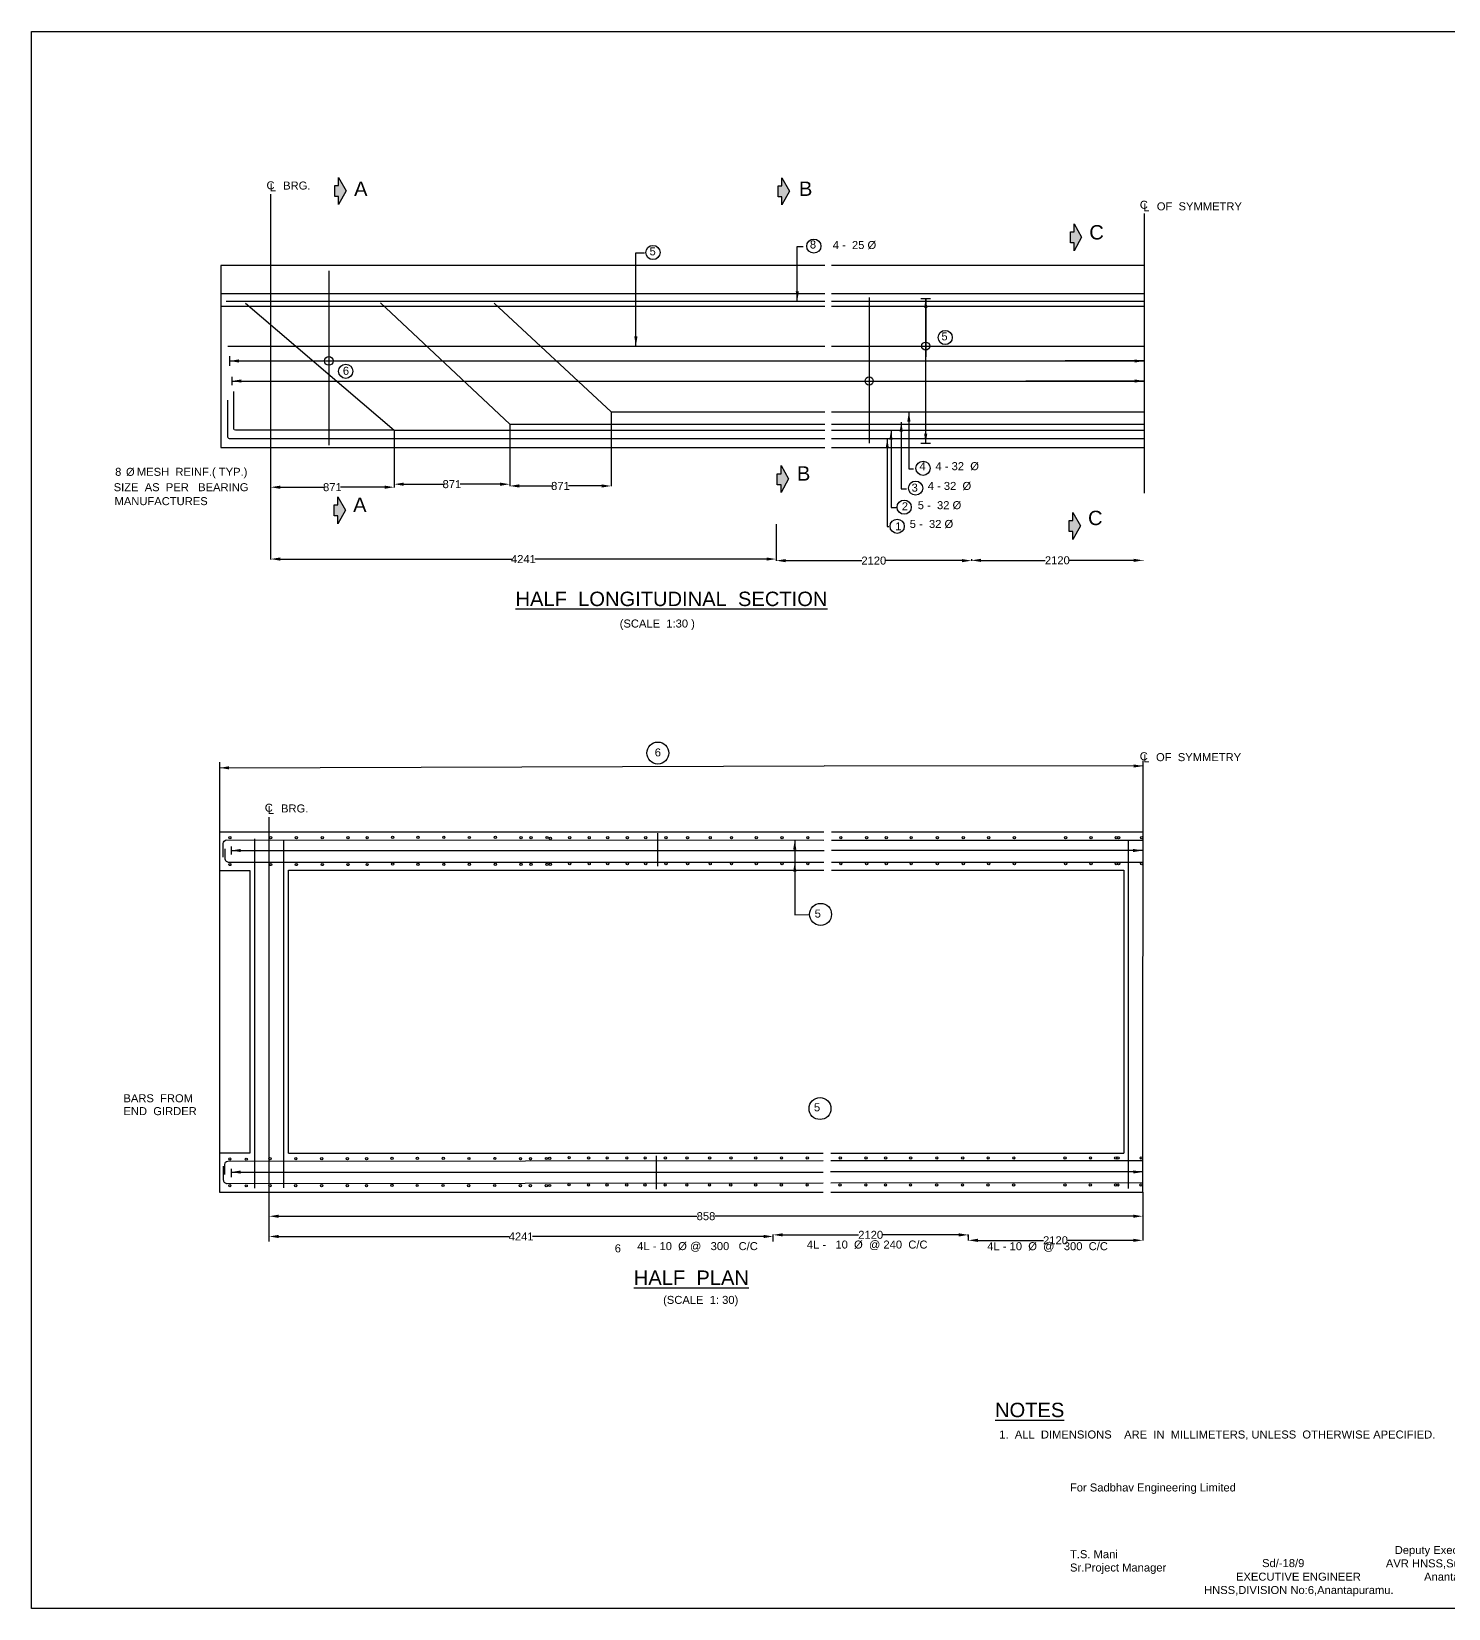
# Model space of a CAD drawing. Header units: inches. Extents: x 2659 to 4028, y 9 to 994.
# Drawn here: x 2659 to 3544, y 9 to 994 of the extents above; entities that cross this region are included whole.
import ezdxf

# ---------------------------------------------------------------- set-up
doc = ezdxf.new("R2010")
doc.units = ezdxf.units.IN
doc.header["$MEASUREMENT"] = 0
doc.layers.add('DIMENSIONS', color=7, linetype='Continuous')
doc.layers.add('TEXT', color=1, linetype='Continuous')
doc.styles.get("Standard").update_dxf_attribs({"font": 'arial.ttf', "height": 5})
doc.dimstyles.get("Standard").update_dxf_attribs({"dimtxt": 0.18, "dimasz": 6, "dimexe": 0.18, "dimexo": 0.0625, "dimgap": 0.09, "dimtad": 0, "dimtih": 1, "dimtoh": 1, "dimdec": 4, "dimzin": 0, "dimdsep": 46, "dimtxsty": 'Standard', "dimcen": 0.09, "dimadec": 0, "dimazin": 0, "dimtfac": 1, "dimtdec": 4, "dimtofl": 0, "dimtmove": 0, "dimatfit": 3, "dimfxl": 1, "dimtolj": 1, "dimtzin": 0, "dimarcsym": 0})

# ---------------------------------------------------------------- blocks, each defined once
blk = doc.blocks.new('*D3')
at = {"layer": 'Defpoints', "color": 0, "transparency": 16777216}
for p in [(2808.34, 745.36), (2885.49, 745.36), (2885.49, 709.72)]:
    blk.add_point(p, dxfattribs=at)
at = {"layer": 'DIMENSIONS', "color": 0, "lineweight": -2, "transparency": 16777216}
for p, q in [((2808.34, 745.3), (2808.34, 709.54)), ((2885.49, 745.3), (2885.49, 709.54)), ((2814.34, 709.72), (2841.78, 709.72)), ((2879.49, 709.72), (2852.05, 709.72))]:
    blk.add_line(p, q, dxfattribs=at)
at = {"layer": 'DIMENSIONS', "color": 0, "transparency": 16777216}
for points in [[(2814.34, 710.72), (2814.34, 708.72), (2808.34, 709.72)], [(2879.49, 710.72), (2879.49, 708.72), (2885.49, 709.72)]]:
    blk.add_solid(points, dxfattribs=at)
at = {"layer": 'DIMENSIONS', "color": 0, "transparency": 16777216, "insert": (2846.91, 709.72), "char_height": 5, "attachment_point": 5}
blk.add_mtext('\\A1;871', dxfattribs=at)
blk = doc.blocks.new('*D4')
at = {"layer": 'Defpoints', "color": 0, "transparency": 16777216}
for p in [(2957.71, 749.09), (2885.49, 745.36), (2957.71, 711.6)]:
    blk.add_point(p, dxfattribs=at)
at = {"layer": 'DIMENSIONS', "color": 0, "lineweight": -2, "transparency": 16777216}
for p, q in [((2957.71, 749.03), (2957.71, 711.42)), ((2885.49, 745.3), (2885.49, 711.42)), ((2891.49, 711.6), (2916.47, 711.6)), ((2951.71, 711.6), (2926.73, 711.6))]:
    blk.add_line(p, q, dxfattribs=at)
at = {"layer": 'DIMENSIONS', "color": 0, "transparency": 16777216}
for points in [[(2891.49, 712.6), (2891.49, 710.6), (2885.49, 711.6)], [(2951.71, 712.6), (2951.71, 710.6), (2957.71, 711.6)]]:
    blk.add_solid(points, dxfattribs=at)
at = {"layer": 'DIMENSIONS', "color": 0, "transparency": 16777216, "insert": (2921.6, 711.6), "char_height": 5, "attachment_point": 5}
blk.add_mtext('\\A1;871', dxfattribs=at)
blk = doc.blocks.new('*D5')
at = {"layer": 'Defpoints', "color": 0, "transparency": 16777216}
for p in [(2957.71, 749.09), (3021.12, 756.75), (3021.12, 710.5)]:
    blk.add_point(p, dxfattribs=at)
at = {"layer": 'DIMENSIONS', "color": 0, "lineweight": -2, "transparency": 16777216}
for p, q in [((2957.71, 749.03), (2957.71, 710.32)), ((3021.12, 756.68), (3021.12, 710.32)), ((2963.71, 710.5), (2984.28, 710.5)), ((3015.12, 710.5), (2994.55, 710.5))]:
    blk.add_line(p, q, dxfattribs=at)
at = {"layer": 'DIMENSIONS', "color": 0, "transparency": 16777216}
for points in [[(2963.71, 711.5), (2963.71, 709.5), (2957.71, 710.5)], [(3015.12, 711.5), (3015.12, 709.5), (3021.12, 710.5)]]:
    blk.add_solid(points, dxfattribs=at)
at = {"layer": 'DIMENSIONS', "color": 0, "transparency": 16777216, "insert": (2989.42, 710.5), "char_height": 5, "attachment_point": 5}
blk.add_mtext('\\A1;871', dxfattribs=at)
blk = doc.blocks.new('*D6')
at = {"layer": 'Defpoints', "color": 0, "transparency": 16777216}
for p in [(2808.34, 734.47), (3124.17, 686.72), (3124.17, 664.84)]:
    blk.add_point(p, dxfattribs=at)
at = {"layer": 'DIMENSIONS', "color": 0, "lineweight": -2, "transparency": 16777216}
for p, q in [((2808.34, 734.41), (2808.34, 664.66)), ((3124.17, 686.65), (3124.17, 664.66)), ((2814.34, 664.84), (2959.08, 664.84)), ((3118.17, 664.84), (2973.43, 664.84))]:
    blk.add_line(p, q, dxfattribs=at)
at = {"layer": 'DIMENSIONS', "color": 0, "transparency": 16777216}
for points in [[(2814.34, 665.84), (2814.34, 663.84), (2808.34, 664.84)], [(3118.17, 665.84), (3118.17, 663.84), (3124.17, 664.84)]]:
    blk.add_solid(points, dxfattribs=at)
at = {"layer": 'DIMENSIONS', "color": 0, "transparency": 16777216, "insert": (2966.26, 664.84), "char_height": 5, "attachment_point": 5}
blk.add_mtext('\\A1;4241', dxfattribs=at)
blk = doc.blocks.new('*D7')
at = {"layer": 'Defpoints', "color": 0, "transparency": 16777216}
for p in [(3124.17, 664.84), (3246.27, 664.84), (3246.27, 663.85)]:
    blk.add_point(p, dxfattribs=at)
at = {"layer": 'DIMENSIONS', "color": 0, "lineweight": -2, "transparency": 16777216}
for p, q in [((3124.17, 664.78), (3124.17, 663.67)), ((3130.17, 663.85), (3177.63, 663.85)), ((3240.27, 663.85), (3192.81, 663.85)), ((3246.27, 664.78), (3246.27, 663.67))]:
    blk.add_line(p, q, dxfattribs=at)
at = {"layer": 'DIMENSIONS', "color": 0, "transparency": 16777216}
for points in [[(3130.17, 664.85), (3130.17, 662.85), (3124.17, 663.85)], [(3240.27, 664.85), (3240.27, 662.85), (3246.27, 663.85)]]:
    blk.add_solid(points, dxfattribs=at)
at = {"layer": 'DIMENSIONS', "color": 0, "transparency": 16777216, "insert": (3185.22, 663.85), "char_height": 5, "attachment_point": 5}
blk.add_mtext('\\A1;2120', dxfattribs=at)
blk = doc.blocks.new('*D8')
at = {"layer": 'Defpoints', "color": 0, "transparency": 16777216}
for p in [(3246.27, 664.22), (3353.51, 664.02), (3353.51, 663.87)]:
    blk.add_point(p, dxfattribs=at)
at = {"layer": 'DIMENSIONS', "color": 0, "lineweight": -2, "transparency": 16777216}
for p, q in [((3246.27, 664.16), (3246.27, 663.84)), ((3252.27, 664.02), (3292.3, 664.02)), ((3347.51, 664.02), (3307.48, 664.02)), ((3353.51, 663.93), (3353.51, 664.2))]:
    blk.add_line(p, q, dxfattribs=at)
at = {"layer": 'DIMENSIONS', "color": 0, "transparency": 16777216}
for points in [[(3252.27, 665.02), (3252.27, 663.02), (3246.27, 664.02)], [(3347.51, 665.02), (3347.51, 663.02), (3353.51, 664.02)]]:
    blk.add_solid(points, dxfattribs=at)
at = {"layer": 'DIMENSIONS', "color": 0, "transparency": 16777216, "insert": (3299.89, 664.02), "char_height": 5, "attachment_point": 5}
blk.add_mtext('\\A1;2120', dxfattribs=at)
blk = doc.blocks.new('*D9')
at = {"layer": 'Defpoints', "color": 0, "transparency": 16777216}
for p in [(2807.42, 253.29), (3353.27, 254.26), (3353.27, 254.26)]:
    blk.add_point(p, dxfattribs=at)
at = {"layer": 'DIMENSIONS', "color": 0, "lineweight": -2, "transparency": 16777216}
for p, q in [((2807.42, 253.35), (2807.42, 254.44)), ((2813.42, 254.26), (3074.72, 254.26)), ((3347.27, 254.26), (3085.97, 254.26)), ((3353.27, 254.33), (3353.27, 254.44))]:
    blk.add_line(p, q, dxfattribs=at)
at = {"layer": 'DIMENSIONS', "color": 0, "transparency": 16777216}
for points in [[(2813.42, 255.26), (2813.42, 253.26), (2807.42, 254.26)], [(3347.27, 255.26), (3347.27, 253.26), (3353.27, 254.26)]]:
    blk.add_solid(points, dxfattribs=at)
at = {"layer": 'DIMENSIONS', "color": 0, "transparency": 16777216, "insert": (3080.35, 254.26), "char_height": 5, "attachment_point": 5}
blk.add_mtext('\\A1;858', dxfattribs=at)
blk = doc.blocks.new('*D10')
at = {"layer": 'Defpoints', "color": 0, "transparency": 16777216}
for p in [(2807.42, 238.46), (3122.31, 241.6), (3122.31, 238.46)]:
    blk.add_point(p, dxfattribs=at)
at = {"layer": 'DIMENSIONS', "color": 0, "lineweight": -2, "transparency": 16777216}
for p, q in [((2807.42, 238.53), (2807.42, 241.78)), ((2813.42, 241.6), (2957.69, 241.6)), ((3116.31, 241.6), (2972.04, 241.6)), ((3122.31, 238.53), (3122.31, 241.78))]:
    blk.add_line(p, q, dxfattribs=at)
at = {"layer": 'DIMENSIONS', "color": 0, "transparency": 16777216}
for points in [[(2813.42, 242.6), (2813.42, 240.6), (2807.42, 241.6)], [(3116.31, 242.6), (3116.31, 240.6), (3122.31, 241.6)]]:
    blk.add_solid(points, dxfattribs=at)
at = {"layer": 'DIMENSIONS', "color": 0, "transparency": 16777216, "insert": (2964.86, 241.6), "char_height": 5, "attachment_point": 5}
blk.add_mtext('\\A1;4241', dxfattribs=at)
blk = doc.blocks.new('*D11')
at = {"layer": 'Defpoints', "color": 0, "transparency": 16777216}
for p in [(3122.31, 241.6), (3244.22, 242.61), (3244.22, 241.6)]:
    blk.add_point(p, dxfattribs=at)
at = {"layer": 'DIMENSIONS', "color": 0, "lineweight": -2, "transparency": 16777216}
for p, q in [((3122.31, 241.66), (3122.31, 242.79)), ((3128.31, 242.61), (3175.67, 242.61)), ((3238.22, 242.61), (3190.85, 242.61)), ((3244.22, 241.66), (3244.22, 242.79))]:
    blk.add_line(p, q, dxfattribs=at)
at = {"layer": 'DIMENSIONS', "color": 0, "transparency": 16777216}
for points in [[(3128.31, 243.61), (3128.31, 241.61), (3122.31, 242.61)], [(3238.22, 243.61), (3238.22, 241.61), (3244.22, 242.61)]]:
    blk.add_solid(points, dxfattribs=at)
at = {"layer": 'DIMENSIONS', "color": 0, "transparency": 16777216, "insert": (3183.26, 242.61), "char_height": 5, "attachment_point": 5}
blk.add_mtext('\\A1;2120', dxfattribs=at)
blk = doc.blocks.new('*D12')
at = {"layer": 'Defpoints', "color": 0, "transparency": 16777216}
for p in [(3244.22, 242.79), (3353.27, 239.2), (3353.27, 239.2)]:
    blk.add_point(p, dxfattribs=at)
at = {"layer": 'DIMENSIONS', "color": 0, "lineweight": -2, "transparency": 16777216}
for p, q in [((3244.22, 242.73), (3244.22, 239.02)), ((3250.22, 239.2), (3291.16, 239.2)), ((3347.27, 239.2), (3306.34, 239.2)), ((3353.27, 239.26), (3353.27, 239.38))]:
    blk.add_line(p, q, dxfattribs=at)
at = {"layer": 'DIMENSIONS', "color": 0, "transparency": 16777216}
for points in [[(3250.22, 240.2), (3250.22, 238.2), (3244.22, 239.2)], [(3347.27, 240.2), (3347.27, 238.2), (3353.27, 239.2)]]:
    blk.add_solid(points, dxfattribs=at)
at = {"layer": 'DIMENSIONS', "color": 0, "transparency": 16777216, "insert": (3298.75, 239.2), "char_height": 5, "attachment_point": 5}
blk.add_mtext('\\A1;2120', dxfattribs=at)

msp = doc.modelspace()

# ---------------------------------------------------------------- hatches: boundary and pattern name
at = {"layer": 'DIMENSIONS'}
for points in [[(2850.77888, 903.25656), (2850.77888, 898.20811), (2848.47241, 898.20811), (2848.47241, 891.3424), (2850.77888, 891.3424), (2850.77888, 886.38169), (2855.44102, 894.95082)], [(3127.84856, 903.04426), (3127.84856, 897.99581), (3125.54209, 897.99581), (3125.54209, 891.1301), (3127.84856, 891.1301), (3127.84856, 886.16938), (3132.51071, 894.73851)], [(3310.34861, 874.2345), (3310.34861, 869.18605), (3308.04213, 869.18605), (3308.04213, 862.32034), (3310.34861, 862.32034), (3310.34861, 857.35963), (3315.01075, 865.92875)], [(3127.23109, 723.20606), (3127.23109, 718.15762), (3124.92461, 718.15762), (3124.92461, 711.29191), (3127.23109, 711.29191), (3127.23109, 706.33119), (3131.89323, 714.90032)], [(2850.40079, 703.68461), (2850.40079, 698.63616), (2848.09432, 698.63616), (2848.09432, 691.77045), (2850.40079, 691.77045), (2850.40079, 686.80973), (2855.06293, 695.37886)], [(3309.63619, 693.90588), (3309.63619, 688.85743), (3307.32972, 688.85743), (3307.32972, 681.99172), (3309.63619, 681.99172), (3309.63619, 677.03101), (3314.29834, 685.60013)]]:
    msp.add_hatch(color=0, dxfattribs=at).paths.add_polyline_path(points)

# ---------------------------------------------------------------- linework, layer by layer
at = {"color": 0}
for points in [[(2808.33741, 892.79512), (2808.33741, 698.62505)], [(3354.12198, 880.74676), (3354.12198, 705.97275)], [(3154.54646, 848.18522), (2777.21334, 848.18522), (2777.21334, 734.47129), (3154.54646, 734.47129)], [(3354.12198, 848.18522), (3158.84323, 848.18522)], [(2844.74477, 845.00858), (2844.74477, 735.93362)], [(3154.54646, 830.59594), (2777.21334, 830.59594)], [(3354.12198, 830.59594), (3158.84323, 830.59594)], [(3182.32572, 828.25723), (3182.32572, 737.25238)], [(3214.57884, 827.69278), (3220.7335, 827.69278)], [(3154.54646, 822.5736), (2777.21334, 822.5736)], [(2780.59811, 826.05294), (3154.54646, 826.05294)], [(2877.05801, 824.99082), (2957.70916, 749.08837), (3154.54646, 749.08837)], [(2947.95353, 824.78267), (3021.12209, 756.74682), (3154.54646, 756.74682)], [(3158.84323, 826.05294), (3354.12198, 826.05294)], [(3354.12198, 822.5736), (3158.84323, 822.5736)], [(2781.52906, 797.89083), (3154.54646, 797.89083)], [(2782.62149, 791.69487), (2782.62149, 785.46941)], [(3158.84323, 797.89083), (3354.12198, 797.89083)], [(2784.00086, 778.67367), (2784.00086, 773.44618)], [(3158.84323, 756.74682), (3354.12198, 756.74682)], [(3158.84323, 749.08837), (3354.12198, 749.08837)], [(2885.49138, 745.35835), (3154.54646, 745.35835)], [(3158.84323, 745.35835), (3354.12198, 745.35835)], [(3158.84323, 740.12338), (3354.12198, 740.12338)], [(3158.84323, 734.47129), (3354.12198, 734.47129)], [(3214.61995, 737.18703), (3220.61631, 737.18703)], [(2776.42251, 538.0422), (2776.42251, 269.32653), (3153.62135, 269.32653)], [(3353.27306, 294.50186), (3353.53694, 538.76185)], [(2807.42077, 238.46358), (2807.42077, 503.5137)], [(2776.42251, 494.31272), (3154.0097, 494.31272)], [(3050.02643, 493.61514), (3050.02643, 472.86425)], [(3158.74178, 494.31272), (3353.53694, 494.31272)], [(2783.69396, 485.24109), (2783.69396, 480.26157)], [(2798.51128, 271.88878), (2798.51128, 490.10126)], [(2816.4463, 489.46319), (2816.4463, 272.01625)], [(3158.74178, 489.27494), (3353.48344, 489.24415)], [(3344.3494, 271.51336), (3344.38381, 489.24559)], [(3158.74178, 475.4951), (3353.46858, 475.48534)], [(2776.42251, 470.2791), (2795.42909, 470.2791), (2795.42909, 293.69527), (2776.42251, 293.69527)], [(2819.57581, 293.74359), (2819.57581, 470.3944), (3154.0097, 470.3944)], [(3158.74178, 470.3944), (3341.49623, 470.3944)], [(3341.49623, 470.3944), (3341.49623, 293.74359)], [(2819.57581, 293.74359), (3153.62135, 293.74359)], [(3049.46032, 271.08677), (3049.46032, 292.06111)], [(3158.36138, 269.32653), (3353.27306, 269.32653), (3353.27306, 294.50186)], [(3158.36138, 293.74359), (3341.49623, 293.74359)], [(3158.36138, 288.99153), (3353.27306, 289.17332)], [(2783.63074, 283.80161), (2783.63074, 278.71512)], [(3158.36138, 275.11849), (3353.27306, 275.30166)], [(3353.27306, 269.32653), (3353.27306, 239.1992)]]:
    msp.add_lwpolyline(points, dxfattribs=at)
for points in [[(2792.59493, 824.69153), (2885.49138, 745.35835), (2786.30293, 745.35835, -0.391621724), (2785.2621, 746.32125), (2785.2621, 769.48562)], [(2781.35412, 764.05099), (2781.35412, 741.74126, 0.324543935), (2782.5279, 740.12338), (3154.54646, 740.12338)], [(2778.73844, 478.58054), (2778.73844, 487.07378, -0.407486319), (2780.94785, 489.33465), (3154.0097, 489.27568)], [(2779.71522, 483.70335), (2779.71522, 478.00078, 0.436444082), (2782.39673, 475.51395), (3154.0097, 475.49533)], [(2779.70355, 280.26933), (2779.70355, 286.68266, -0.398334816), (2781.55707, 288.64009), (3153.62135, 288.9871)], [(2778.76762, 285.62959), (2778.76762, 276.96551, 0.442568499), (2781.19084, 274.76404), (3153.62135, 275.11404)]]:
    msp.add_lwpolyline(points, format="xyb", dxfattribs=at)
for centre, radius in [((3217.64081, 797.89083), 2.51565), ((2844.74477, 788.58214), 2.70588), ((3182.32572, 776.05993), 2.54495), ((2782.87859, 490.74515), 0.696), ((2808.33393, 490.74515), 0.696), ((2824.44379, 490.74515), 0.696), ((2840.59733, 490.74515), 0.696), ((2856.67178, 490.74515), 0.696), ((2868.66542, 490.74515), 0.696), ((2884.55138, 491.02721), 0.696), ((2900.361, 490.93446), 0.696), ((2916.53175, 490.93446), 0.696), ((2932.56104, 490.87389), 0.696), ((2948.79399, 490.90934), 0.696), ((2964.81212, 490.82187), 0.696), ((2971.08803, 490.81554), 0.696), ((2981.02677, 490.86495), 0.696), ((2983.10352, 490.41491), 0.696), ((2995.24457, 490.84117), 0.696), ((3007.3967, 490.75252), 0.696), ((3018.98195, 490.75252), 0.696), ((3031.25903, 490.75252), 0.696), ((3042.68818, 490.75252), 0.696), ((3055.31472, 490.75252), 0.696), ((3068.84747, 490.75252), 0.696), ((3082.99662, 490.75252), 0.696), ((3096.273, 490.75252), 0.696), ((3111.79622, 490.75252), 0.696), ((3127.87649, 490.75252), 0.696), ((3143.99009, 490.75252), 0.696), ((3164.59573, 490.75252), 0.696), ((3180.69476, 490.75252), 0.696), ((3192.97119, 490.75252), 0.696), ((3208.55214, 490.75252), 0.696), ((3224.92156, 490.75252), 0.696), ((3241.09775, 490.75252), 0.696), ((3256.99898, 490.75252), 0.696), ((3273.028, 490.75252), 0.696), ((3305.08603, 490.75252), 0.696), ((3320.93595, 490.75252), 0.696), ((3336.70542, 490.75252), 0.696), ((3338.14837, 490.75252), 0.696), ((3352.6094, 490.75252), 0.696), ((2782.87859, 473.97779), 0.696), ((2808.33393, 473.97779), 0.696), ((2824.44379, 473.97779), 0.696), ((2840.59733, 473.97779), 0.696), ((2856.67178, 473.97779), 0.696), ((2868.66542, 473.97779), 0.696), ((2884.55138, 474.25986), 0.696), ((2900.361, 474.16711), 0.696), ((2916.53175, 474.16711), 0.696), ((2932.56104, 474.10653), 0.696), ((2948.79399, 474.14199), 0.696), ((2964.81212, 474.05452), 0.696), ((2971.08803, 474.04819), 0.696), ((2981.02677, 474.0976), 0.696), ((2983.10352, 474.14702), 0.696), ((2995.24457, 474.57328), 0.696), ((3007.3967, 474.48462), 0.696), ((3018.98195, 474.48462), 0.696), ((3031.25903, 474.48462), 0.696), ((3042.68818, 474.48462), 0.696), ((3055.31472, 474.48462), 0.696), ((3068.84747, 474.48462), 0.696), ((3082.99662, 474.48462), 0.696), ((3096.273, 474.48462), 0.696), ((3111.79622, 474.48462), 0.696), ((3127.87649, 474.48462), 0.696), ((3143.99009, 474.48462), 0.696), ((3164.59573, 474.48462), 0.696), ((3180.69476, 474.48462), 0.696), ((3192.97119, 474.48462), 0.696), ((3208.55214, 474.48462), 0.696), ((3224.92156, 474.48462), 0.696), ((3241.09775, 474.48462), 0.696), ((3256.99898, 474.48462), 0.696), ((3273.028, 474.48462), 0.696), ((3305.08603, 474.48462), 0.696), ((3320.93595, 474.48462), 0.696), ((3336.70542, 474.48462), 0.696), ((3338.14837, 474.48462), 0.696), ((3352.6094, 474.48462), 0.696), ((2782.87337, 290.04088), 0.696), ((2793.09433, 289.90096), 0.696), ((2807.98175, 290.19496), 0.696), ((2824.09162, 290.19496), 0.696), ((2840.24515, 290.19496), 0.696), ((2856.31961, 290.19496), 0.696), ((2868.31325, 290.19496), 0.696), ((2884.19921, 290.47702), 0.696), ((2900.00883, 290.38427), 0.696), ((2916.17958, 290.38427), 0.696), ((2932.20887, 290.3237), 0.696), ((2948.44181, 290.35915), 0.696), ((2964.45995, 290.27168), 0.696), ((2970.73586, 290.26535), 0.696), ((2980.6746, 290.31476), 0.696), ((2982.75135, 290.36418), 0.696), ((2994.8924, 290.79044), 0.696), ((3007.04453, 290.70179), 0.696), ((3018.62977, 290.70179), 0.696), ((3030.90685, 290.70179), 0.696), ((3042.336, 290.70179), 0.696), ((3054.96255, 290.70179), 0.696), ((3068.49529, 290.70179), 0.696), ((3082.64445, 290.70179), 0.696), ((3095.92083, 290.70179), 0.696), ((3111.44405, 290.70179), 0.696), ((3127.52432, 290.70179), 0.696), ((3143.63792, 290.70179), 0.696), ((3164.24356, 290.70179), 0.696), ((3180.34259, 290.70179), 0.696), ((3192.61902, 290.70179), 0.696), ((3208.19997, 290.70179), 0.696), ((3224.56939, 290.70179), 0.696), ((3240.74558, 290.70179), 0.696), ((3256.64681, 290.70179), 0.696), ((3272.67583, 290.70179), 0.696), ((3304.73386, 290.70179), 0.696), ((3320.58378, 290.70179), 0.696), ((3336.35325, 290.70179), 0.696), ((3337.7962, 290.70179), 0.696), ((3352.25723, 290.70179), 0.696), ((2782.86046, 273.38601), 0.696), ((2793.08142, 273.24609), 0.696), ((2807.89337, 273.29689), 0.696), ((2824.00323, 273.29689), 0.696), ((2840.15677, 273.29689), 0.696), ((2856.23122, 273.29689), 0.696), ((2868.22487, 273.29689), 0.696), ((2884.11082, 273.57895), 0.696), ((2899.92044, 273.4862), 0.696), ((2916.0912, 273.4862), 0.696), ((2932.12048, 273.42563), 0.696), ((2948.35343, 273.46108), 0.696), ((2964.37156, 273.37361), 0.696), ((2970.64747, 273.36728), 0.696), ((2980.58621, 273.4167), 0.696), ((2982.66296, 273.46611), 0.696), ((2994.80401, 273.89238), 0.696), ((3006.95614, 273.80372), 0.696), ((3018.54139, 273.80372), 0.696), ((3030.81847, 273.80372), 0.696), ((3042.24762, 273.80372), 0.696), ((3054.87416, 273.80372), 0.696), ((3068.40691, 273.80372), 0.696), ((3082.55606, 273.80372), 0.696), ((3095.83244, 273.80372), 0.696), ((3111.35566, 273.80372), 0.696), ((3127.43593, 273.80372), 0.696), ((3143.54953, 273.80372), 0.696), ((3164.15517, 273.80372), 0.696), ((3180.2542, 273.80372), 0.696), ((3192.53063, 273.80372), 0.696), ((3208.11159, 273.80372), 0.696), ((3224.48101, 273.80372), 0.696), ((3240.65719, 273.80372), 0.696), ((3256.55842, 273.80372), 0.696), ((3272.58744, 273.80372), 0.696), ((3304.64547, 273.80372), 0.696), ((3320.49539, 273.80372), 0.696), ((3336.26486, 273.80372), 0.696), ((3337.70781, 273.80372), 0.696), ((3352.16884, 273.80372), 0.696)]:
    msp.add_circle(centre, radius, dxfattribs=at)
at = {"layer": 'DIMENSIONS', "color": 0}
msp.add_lwpolyline([(4016.23371, 9.21012), (2658.94757, 9.21012), (2658.94757, 994.40601), (4016.23371, 994.40601)], close=True, dxfattribs=at)
for points in [[(2848.47241, 898.20811), (2850.77888, 898.20811), (2850.77888, 903.25656), (2855.44102, 894.95082), (2850.77888, 886.38169), (2850.77888, 891.3424), (2848.47241, 891.3424), (2848.47241, 898.20811)], [(3125.54209, 897.99581), (3127.84856, 897.99581), (3127.84856, 903.04426), (3132.51071, 894.73851), (3127.84856, 886.16938), (3127.84856, 891.1301), (3125.54209, 891.1301), (3125.54209, 897.99581)], [(3308.04213, 869.18605), (3310.34861, 869.18605), (3310.34861, 874.2345), (3315.01075, 865.92875), (3310.34861, 857.35963), (3310.34861, 862.32034), (3308.04213, 862.32034), (3308.04213, 869.18605)], [(3124.92461, 718.15762), (3127.23109, 718.15762), (3127.23109, 723.20606), (3131.89323, 714.90032), (3127.23109, 706.33119), (3127.23109, 711.29191), (3124.92461, 711.29191), (3124.92461, 718.15762)], [(2848.09432, 698.63616), (2850.40079, 698.63616), (2850.40079, 703.68461), (2855.06293, 695.37886), (2850.40079, 686.80973), (2850.40079, 691.77045), (2848.09432, 691.77045), (2848.09432, 698.63616)], [(3307.32972, 688.85743), (3309.63619, 688.85743), (3309.63619, 693.90588), (3314.29834, 685.60013), (3309.63619, 677.03101), (3309.63619, 681.99172), (3307.32972, 681.99172), (3307.32972, 688.85743)]]:
    msp.add_lwpolyline(points, dxfattribs=at)
for centre, radius in [((3047.19915, 856.3603), 4.42908), ((3147.75284, 860.35652), 4.42908), ((3229.82479, 803.24087), 4.42908), ((2855.26862, 782.15053), 4.42908), ((3215.984, 721.55127), 4.42908), ((3211.34034, 709.14863), 4.42908), ((3204.17295, 697.25016), 4.42908), ((3199.82628, 685.3033), 4.42908), ((3050.27936, 543.62602), 6.84741), ((3151.96432, 442.83137), 6.84741), ((3151.60966, 321.5069), 6.84741)]:
    msp.add_circle(centre, radius, dxfattribs=at)

# ---------------------------------------------------------------- texts
at = {"layer": 'TEXT', "color": 0}
for s, height, p in [('C', 5, (2805.75698, 895.82832)), ('L', 5, (2807.82349, 894.58984)), ('BRG.', 5, (2816.16287, 895.67521)), ('A', 9, (2860.48319, 891.67647)), ('B', 9, (3138.4496, 891.70351)), ('C', 5, (3351.41488, 883.68613)), ('L', 5, (3353.59431, 882.1139)), ('OF  SYMMETRY', 5, (3362.04562, 882.68951)), ('C', 9, (3319.84232, 864.48045)), ('5', 5, (3045.08669, 854.58638)), ('8', 5, (3145.26607, 858.85139)), ('4 -  25 Ø', 5, (3159.53637, 858.51784)), ('5', 5, (3227.45367, 801.47057)), ('6', 5, (2853.4691, 779.96352)), ('8     MESH  REINF.( TYP.)', 5, (2711.17196, 716.83996)), ('Ø', 5, (2717.96527, 716.80988)), ('B', 9, (3137.17831, 713.8191)), ('4', 5, (3213.71079, 720.30461)), ('4 - 32  Ø', 5, (3223.72949, 720.36514)), ('SIZE  AS  PER   BEARING', 5, (2710.2642, 707.2287)), ('3', 5, (3208.81857, 706.96827)), ('4 - 32  Ø', 5, (3218.88934, 708.02242)), ('MANUFACTURES', 5, (2710.80886, 698.52417)), ('A', 9, (2859.88944, 694.22341)), ('2', 5, (3202.69858, 695.29331)), ('5 -  32 Ø', 5, (3212.68073, 696.00052)), ('C', 9, (3319.08022, 686.03078)), ('1', 5, (3198.62173, 682.7714)), ('5 -  32 Ø', 5, (3207.65148, 684.26988)), ('%%UHALF  LONGITUDINAL  SECTION', 9, (2961.33764, 635.45894)), ('(SCALE  1:30 )', 5, (3026.4477, 622.05255)), ('6', 5, (3048.34123, 541.5324)), ('C', 5, (3351.37751, 539.13455)), ('L', 5, (3353.59668, 537.86205)), ('OF  SYMMETRY', 5, (3361.56453, 538.57685)), ('C', 5, (2804.68077, 506.96667)), ('L', 5, (2806.55726, 505.59021)), ('BRG.', 5, (2814.85485, 506.52738)), ('5', 5, (3148.25567, 440.83578)), ('BARS  FROM', 5, (2716.38083, 325.45697)), ('END  GIRDER', 5, (2716.38083, 317.42491)), ('5', 5, (3147.82462, 319.83169)), ('6', 5, (3023.35923, 231.70789)), ('4L - 10  Ø @   300   C/C', 5, (3037.34583, 233.09158)), ('4L -   10  Ø  @ 240  C/C', 5, (3143.37744, 234.06409)), ('4L - 10  Ø  @   300  C/C', 5, (3256.09024, 233.03377)), ('%%UHALF  PLAN', 9, (3035.24252, 211.35994)), ('(SCALE  1: 30)', 5, (3053.57674, 199.49031)), ('%%UNOTES', 9, (3260.9371, 128.72845)), ('1.  ALL  DIMENSIONS    ARE  IN  MILLIMETERS, UNLESS  OTHERWISE APECIFIED.', 5, (3263.60732, 115.39266)), ('Sd/-18/9', 5, (3427.82395, 35.05448))]:
    msp.add_text(s, height=height, dxfattribs=at).set_placement(p)
at = {"layer": 'TEXT', "color": 0, "char_height": 5, "attachment_point": 1}
for s, insert, width in [('For Sadbhav Engineering Limited\\P\\P\\P\\P\\PT.S. Mani \\PSr.Project Manager ', (3307.77915, 87.29513), 110.5220102), ('\\pi16.093;Deputy Executive Engineer  \\P\\pi10.563;AVR HNSS,Sub-Division No:2,\\P\\pi34.422;Anantapuramu.', (3494.60182, 48.21523), 115.9997109), ('\\pi20.439;EXECUTIVE ENGINEER  \\P\\pi0.50511;HNSS,DIVISION No:6,Anantapuramu.', (3391.0745, 31.56637), 118.2510196)]:
    msp.add_mtext(s, dxfattribs=dict(at, insert=insert, width=width))

# ---------------------------------------------------------------- dimensions: what is measured, and where the dimension line sits
at = {"layer": 'DIMENSIONS', "color": 0}
for base, p1, p2, text, picture, middle in [((2957.70916, 711.60444), (2885.49138, 745.35835), (2957.70916, 749.08837), '871', '*D4', (2921.60027, 711.60444)), ((3021.12209, 710.49979), (2957.70916, 749.08837), (3021.12209, 756.74682), '871', '*D5', (2989.41563, 710.49979)), ((2885.49138, 709.72393), (2808.33741, 745.35835), (2885.49138, 745.35835), '871', '*D3', (2846.9144, 709.72393)), ((3124.17279, 664.84288), (2808.33741, 734.47129), (3124.17279, 686.71592), '4241', '*D6', (2966.2551, 664.84288)), ((3246.27023, 663.84586), (3124.17279, 664.84288), (3246.27023, 664.84288), '2120', '*D7', (3185.22151, 663.84586)), ((3353.51193, 664.02394), (3246.27023, 664.22312), (3353.51193, 663.86897), '2120', '*D8', (3299.89108, 664.02394)), ((3353.27306, 254.26286), (2807.42077, 253.28913), (3353.27306, 254.26286), '858', '*D9', (3080.34692, 254.26286)), ((3122.30573, 241.60214), (2807.42077, 238.46358), (3122.30573, 238.46358), '4241', '*D10', (2964.86325, 241.60214)), ((3244.21881, 242.61413), (3122.30573, 241.60214), (3244.21881, 241.60214), '2120', '*D11', (3183.26227, 242.61413)), ((3353.27306, 239.1992), (3244.21881, 242.79413), (3353.27306, 239.1992), '2120', '*D12', (3298.74594, 239.1992))]:
    dim = msp.add_linear_dim(base=base, p1=p1, p2=p2, text=text, dimstyle='Standard', dxfattribs=at)
    dim.commit()
    dim.dimension.update_dxf_attribs({"geometry": picture, "text_midpoint": middle})

# ---------------------------------------------------------------- leaders
at = {"color": 0}
for points in [[(3217.61813, 737.18703), (3217.65617, 827.69278)], [(3217.65617, 827.69278), (3217.64081, 791.13979)], [(2782.62149, 788.58214), (3354.12198, 788.58214)], [(3354.12198, 788.58214), (3304.85866, 788.58214)], [(2784.00086, 776.05993), (3354.12198, 776.05993)], [(3354.12198, 776.05993), (3280.26903, 776.05993)], [(2783.69396, 482.75133), (3154.2879, 482.75133)], [(3353.20625, 482.75133), (3158.79882, 482.75133)], [(2783.63074, 281.83615), (3153.56597, 281.83615)], [(3353.27306, 281.9142), (3158.17366, 281.9142)]]:
    msp.add_leader(points, dimstyle='Standard', override={"dimgap": 0.09, "dimtad": 0}, dxfattribs=at)
at = {"layer": 'DIMENSIONS', "color": 0}
for points in [[(3137.403, 826.05294), (3137.403, 860.17438), (3140.98561, 860.17438)], [(3036.55626, 797.89083), (3036.55626, 856.04846), (3041.8508, 856.04846)], [(3202.36079, 750.34672), (3202.36079, 708.61538), (3205.68086, 708.61538)], [(3207.13644, 756.74682), (3207.13644, 721.16052), (3210.11286, 721.16052)], [(3193.6302, 740.12338), (3193.6302, 685.1873), (3194.68659, 685.1873)], [(3195.96333, 745.35835), (3195.96333, 697.12208), (3199.9663, 697.12208)], [(2776.42251, 534.38771), (3154.2443, 535.7509)], [(3353.53345, 535.53561), (3154.2443, 535.7509)], [(3135.81692, 489.27856), (3135.81623, 475.49624)], [(3135.81623, 475.49624), (3135.81623, 442.55439), (3145.1169, 442.83137)]]:
    msp.add_leader(points, dimstyle='Standard', override={"dimgap": 0.09, "dimtad": 0}, dxfattribs=at)

doc.saveas('drawing.dxf')
